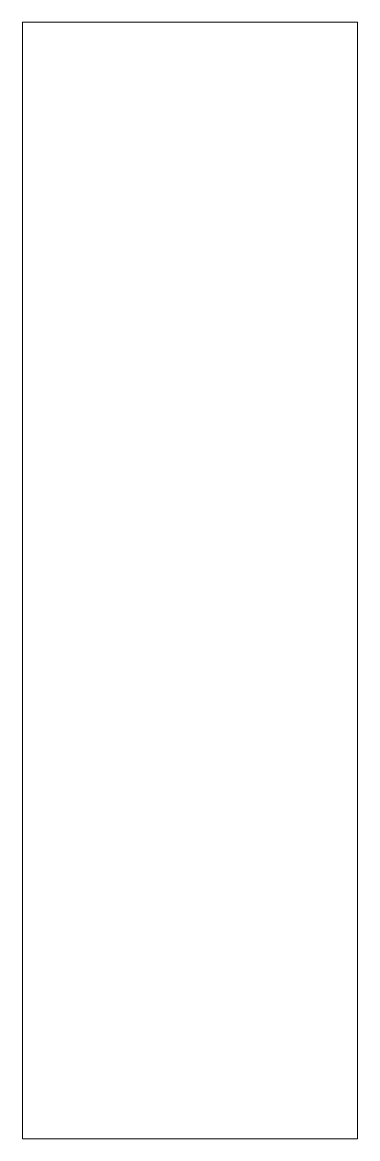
# Model space of a CAD drawing. Header units: millimetres. Extents: x 0 to 300, y 0 to 1000.
import ezdxf

# ---------------------------------------------------------------- set-up
doc = ezdxf.new("R2010")
doc.units = ezdxf.units.MM

msp = doc.modelspace()

# ---------------------------------------------------------------- linework, layer by layer
at = {"layer": 'layer 1', "color": 242, "lineweight": 9}
msp.add_open_spline([(0, 0), (0, 0), (0, 999.9988), (0, 999.9988), (0, 999.9988), (0, 999.9988), (299.9994, 999.9988), (299.9994, 999.9988), (299.9994, 999.9988), (299.9994, 999.9988), (299.9994, 0), (299.9994, 0), (299.9994, 0), (299.9994, 0), (0, 0), (0, 0)], degree=3, knots=[0, 0, 0, 0, 0.2, 0.2, 0.2, 0.2, 0.4, 0.4, 0.4, 0.4, 0.6, 0.6, 0.6, 0.6, 1, 1, 1, 1], dxfattribs=at)

doc.saveas('drawing.dxf')
